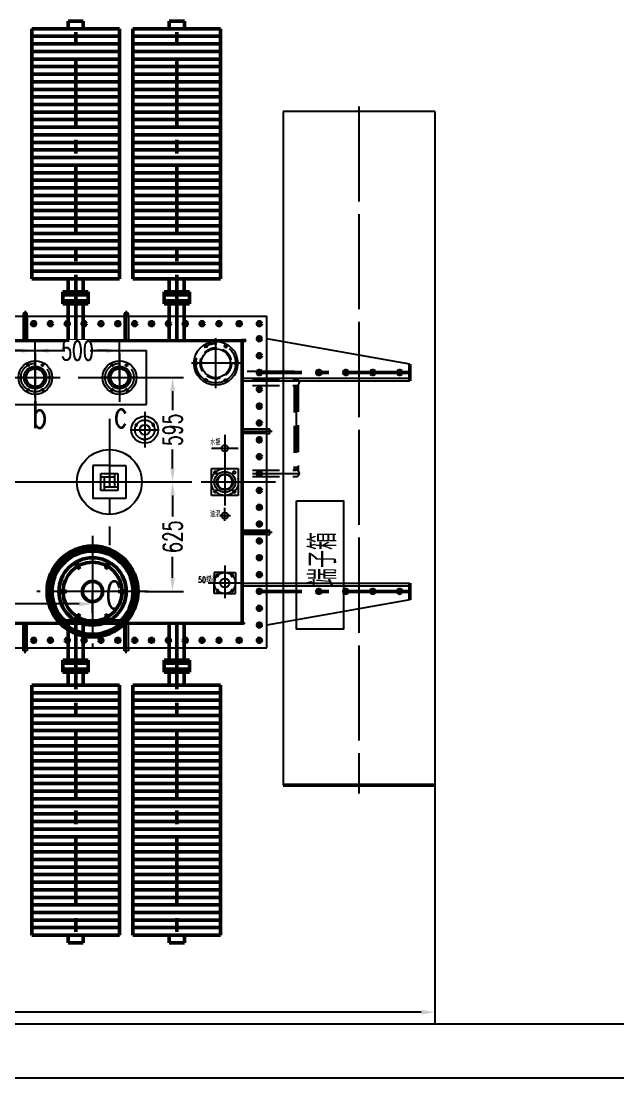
# Model space of a CAD drawing. Header units: millimetres. Extents: x -800 to 18208, y -320 to 13120.
# Drawn here: x 5138 to 8679, y -320 to 5954 of the extents above; entities that cross this region are included whole.
import ezdxf

# ---------------------------------------------------------------- set-up
doc = ezdxf.new("R2010")
doc.units = ezdxf.units.MM
doc.header["$LTSCALE"] = 320
for name, pattern in [('CENTER', [2, 1.25, -0.25, 0.25, -0.25]), ('DASHED', [0.75, 0.5, -0.25]), ('DASHED2', [0.375, 0.25, -0.125]), ('DIVIDE', [1.25, 0.5, -0.25, 0, -0.25, 0, -0.25])]:
    doc.linetypes.add(name, pattern=pattern)
for name, color, linetype, lineweight in [('0粗实线层', 7, 'Continuous', 50), ('1虚线层', 5, 'DASHED', 25), ('2中心线层', 1, 'CENTER', 25), ('5文字层', 6, 'Continuous', 25), ('tablist', 3, 'Continuous', 25), ('细实线', 3, 'Continuous', 20)]:
    doc.layers.add(name, color=color, linetype=linetype, lineweight=lineweight)
for name, color, linetype in [('1', 5, 'DASHED2'), ('2', 2, 'CENTER'), ('3中心线层', 1, 'CENTER'), ('4', 2, 'Continuous'), ('5', 3, 'Continuous'), ('6', 4, 'DIVIDE'), ('图框层', 7, 'Continuous')]:
    doc.layers.add(name, color=color, linetype=linetype)
doc.styles.add('PC_TEXTSTYLE', font='txt.shx', dxfattribs={"width": 0.67, "bigfont": 'hztxt.shx'})
doc.styles.add('TH_GBDIM', font='txt.shx', dxfattribs={"width": 0.67, "bigfont": 'hztxt.shx'})
doc.dimstyles.new('TH_GBDIM', dxfattribs={"dimscale": 32, "dimtxt": 3.5, "dimasz": 2.5, "dimexe": 2, "dimexo": 0, "dimgap": 1.5, "dimtad": 0, "dimtoh": 1, "dimdec": 1, "dimdsep": 46, "dimtxsty": 'TH_GBDIM', "dimcen": 2.5, "dimclrd": 3, "dimclre": 3, "dimclrt": 6, "dimadec": 0, "dimazin": 2, "dimtfac": 0.714286, "dimtdec": 1, "dimtmove": 0, "dimatfit": 3, "dimfxl": 0, "dimtzin": 0, "dimlwd": -1, "dimlwe": -1, "dimarcsym": 0})

# ---------------------------------------------------------------- blocks, each defined once
blk = doc.blocks.new('上定位')
at = {"layer": '4'}
for p, q in [((-98, 98), (-98, -98)), ((0, 98), (-98, 98)), ((0, 98), (98, 98)), ((98, 98), (98, -98)), ((-50, 50), (50, 50)), ((-50, -50), (-50, 50)), ((-50, 30), (30, 30)), ((-30, -50), (-30, 30)), ((30, 50), (30, -30)), ((50, 50), (50, -50)), ((50, -50), (-50, -50)), ((50, -30), (-30, -30)), ((98, -98), (-98, -98))]:
    blk.add_line(p, q, dxfattribs=at)
blk.add_circle((0, 0), 192.5, dxfattribs=at)
blk = doc.blocks.new('A$C2DB2507D')
at = {"layer": '0粗实线层'}
h = blk.add_hatch(color=256, dxfattribs=at)
h.paths.add_polyline_path([(211.1, 560.9, 0.003168), (213.9, 555.9, 0.281077), (76, 330, 0.98614), (583.9, 322.9, 0.00332), (589.9, 322.6, -0.986445), (70, 329.7, -0.28108)])
h.paths.add_polyline_path([(255, 578.7), (259, 578.7, 0.002939), (261.3, 574.5, 0.032025), (230.7, 563.8, -0.003313), (227.9, 568.8, -0.027757)])
h.paths.add_polyline_path([(258.5, 579.7, -0.143789), (405, 578.7), (381.8, 578.7, 0.103091), (278.2, 578.7), (259, 578.7, -0.000716)])
h.paths.add_polyline_path([(407.3, 572), (411.8, 576.5, -0.277274), (586.3, 373.4, -0.003807), (580.2, 373.8, 0.279025)])
h.paths.add_polyline_path([(381.8, 578.7), (405, 578.7, -0.006922), (411.8, 576.5), (407.3, 572, 0.025946)])
h.paths.add_polyline_path([(580.2, 373.8, 0.003807), (586.3, 373.4, -0.031193), (589.7, 341.1, -0.003465), (583.7, 341.5, 0.032025)], flags=17)
h.paths.add_polyline_path([(583.7, 341.5, 0.003465), (589.7, 341.1, -0.010995), (590, 329.7, -0.006824), (589.9, 322.6, -0.00332), (583.9, 322.9, 0.006978), (584, 330, 0.011277)])
h.paths.add_polyline_path([(227.9, 568.8, 0.003313), (230.7, 563.8, 0.018257), (213.9, 555.9, -0.003168), (211.1, 560.9, -0.01782)])
blk.add_circle((330, 330), 200)
at = {"layer": '0粗实线层', "color": 1, "linetype": 'CENTER'}
for p, q in [((232.5, 498.9), (253.9, 461.8)), ((427.8, 498.8), (406.4, 461.7)), ((134.7, 329.9), (177.5, 329.9)), ((525.3, 329.6), (482.5, 329.6)), ((232.2, 160.6), (253.6, 197.7)), ((427.5, 160.5), (406.1, 197.6))]:
    blk.add_line(p, q, dxfattribs=at)
at = {"layer": '0粗实线层', "color": 6}
blk.add_line((165.8, 155), (494.2, 155), dxfattribs=at)
at = {"layer": '0粗实线层'}
for centre, radius in [((330, 330), 270), ((330, 329.7), 260), ((330, 330), 254), ((242.5, 481), 10), ((417.5, 481), 10), ((330, 330), 60), ((155, 329.4), 10), ((505, 329.4), 10), ((242.5, 177.8), 10), ((417.5, 177.8), 10)]:
    blk.add_circle(centre, radius, dxfattribs=at)
at = {"layer": '0粗实线层', "color": 1}
blk.add_circle((330, 329.4), 175, dxfattribs=at)
at = {"layer": '0粗实线层', "color": 6}
blk.add_arc((330, 330), 240, 313.18342, 226.81658, dxfattribs=at)
at = {"layer": '2中心线层'}
for p, q in [((330, 660), (330, 0)), ((330, 640), (330, 20)), ((330, 624.9), (330, 119.9)), ((330, 527.9), (330, 141.9)), ((330, 480), (330, 180)), ((330, 444.9), (330, 144.9)), ((660, 330), (0, 330)), ((640, 330), (20, 330)), ((500, 330), (180, 330))]:
    blk.add_line(p, q, dxfattribs=at)
blk = doc.blocks.new('A$C054D3DEA')
blk.add_circle((45, -45), 12)
at = {"layer": '2中心线层'}
for p, q in [((30, -45), (60, -45)), ((45, -30), (45, -60))]:
    blk.add_line(p, q, dxfattribs=at)
blk = doc.blocks.new('A$C2EB3477B')
at = {"linetype": 'Continuous'}
for p, q in [((-1187.5, 160), (-1212.5, 160)), ((-1212.5, 160), (-1212.5, 142)), ((-1187.5, 142), (-1187.5, 160))]:
    blk.add_line(p, q, dxfattribs=at)
at = {"color": 6, "linetype": 'Continuous'}
for p, q in [((-1212.5, 142), (-1212.5, 0)), ((-1187.5, 142), (-1187.5, 0))]:
    blk.add_line(p, q, dxfattribs=at)
at = {"color": 1, "linetype": 'CENTER'}
blk.add_line((-1200, 173.1), (-1200, 0), dxfattribs=at)
blk = doc.blocks.new('A$C0A3D0451')
for p, q in [((215, 1860.4), (215, 1905.3)), ((305, 1905.3), (215, 1905.3)), ((305, 1860.4), (305, 1905.3)), ((0, 1860.4), (0, 375.4)), ((520, 1860.4), (0, 1860.4)), ((520, 1860.4), (0, 1860.4)), ((520, 1860.4), (0, 1860.4)), ((520, 1860.4), (0, 1860.4)), ((520, 1860.4), (0, 1860.4)), ((520, 1860.4), (0, 1860.4)), ((520, 1860.4), (520, 375.4)), ((520, 1815.4), (0, 1815.4)), ((520, 1770.4), (0, 1770.4)), ((520, 1770.4), (0, 1770.4)), ((520, 1770.4), (0, 1770.4)), ((520, 1770.4), (0, 1770.4)), ((520, 1770.4), (0, 1770.4)), ((520, 1770.4), (0, 1770.4)), ((520, 1725.4), (0, 1725.4)), ((520, 1680.4), (0, 1680.4)), ((520, 1680.4), (0, 1680.4)), ((520, 1680.4), (0, 1680.4)), ((520, 1680.4), (0, 1680.4)), ((520, 1680.4), (0, 1680.4)), ((520, 1680.4), (0, 1680.4)), ((520, 1680.4), (0, 1680.4)), ((520, 1680.4), (0, 1680.4)), ((520, 1680.4), (0, 1680.4)), ((520, 1680.4), (0, 1680.4)), ((520, 1680.4), (0, 1680.4)), ((520, 1680.4), (0, 1680.4)), ((520, 1635.4), (0, 1635.4)), ((520, 1635.4), (0, 1635.4)), ((520, 1635.4), (0, 1635.4)), ((520, 1635.4), (0, 1635.4)), ((520, 1635.4), (0, 1635.4)), ((520, 1635.4), (0, 1635.4)), ((520, 1635.4), (0, 1635.4)), ((520, 1635.4), (0, 1635.4)), ((520, 1635.4), (0, 1635.4)), ((520, 1635.4), (0, 1635.4)), ((520, 1590.4), (0, 1590.4)), ((520, 1590.4), (0, 1590.4)), ((520, 1590.4), (0, 1590.4)), ((520, 1590.4), (0, 1590.4)), ((520, 1545.4), (0, 1545.4)), ((520, 1545.4), (0, 1545.4)), ((520, 1500.4), (0, 1500.4)), ((520, 1500.4), (0, 1500.4)), ((520, 1500.4), (0, 1500.4)), ((520, 1500.4), (0, 1500.4)), ((520, 1500.4), (0, 1500.4)), ((520, 1500.4), (0, 1500.4)), ((520, 1500.4), (0, 1500.4)), ((520, 1500.4), (0, 1500.4)), ((520, 1500.4), (0, 1500.4)), ((520, 1500.4), (0, 1500.4)), ((520, 1455.4), (0, 1455.4)), ((520, 1455.4), (0, 1455.4)), ((520, 1455.4), (0, 1455.4)), ((520, 1455.4), (0, 1455.4)), ((520, 1410.4), (0, 1410.4)), ((520, 1410.4), (0, 1410.4)), ((520, 1365.4), (0, 1365.4)), ((520, 1365.4), (0, 1365.4)), ((520, 1320.4), (0, 1320.4)), ((520, 1320.4), (0, 1320.4)), ((520, 1275.4), (0, 1275.4)), ((520, 1275.4), (0, 1275.4)), ((520, 1230.4), (0, 1230.4)), ((520, 1185.4), (0, 1185.4)), ((520, 1140.4), (0, 1140.4)), ((520, 1095.4), (0, 1095.4)), ((520, 1050.4), (0, 1050.4)), ((520, 1005.4), (0, 1005.4)), ((520, 960.4), (0, 960.4)), ((520, 915.4), (0, 915.4)), ((520, 870.4), (0, 870.4)), ((520, 825.4), (0, 825.4)), ((520, 780.4), (0, 780.4)), ((520, 735.4), (0, 735.4)), ((520, 690.4), (0, 690.4)), ((520, 645.4), (0, 645.4)), ((520, 600.4), (0, 600.4)), ((520, 555.4), (0, 555.4)), ((520, 510.4), (0, 510.4)), ((520, 465.4), (0, 465.4)), ((520, 420.4), (0, 420.4)), ((520, 420.4), (0, 420.4)), ((520, 375.4), (0, 375.4)), ((520, 375.4), (0, 375.4)), ((214.5, 298.4), (214.5, 375.4)), ((304.5, 298.4), (304.5, 375.4)), ((334.5, 298.4), (184.5, 298.4)), ((184.5, 280.4), (184.5, 298.4)), ((334.5, 280.4), (184.5, 280.4)), ((184.5, 280.4), (334.5, 280.4)), ((184.5, 244.4), (184.5, 280.4)), ((334.5, 280.4), (334.5, 298.4)), ((334.5, 244.4), (334.5, 280.4)), ((184.5, 244.4), (184.5, 226.4)), ((334.5, 244.4), (184.5, 244.4)), ((184.5, 226.4), (334.5, 226.4)), ((214.6, 154.3), (214.6, 226.4)), ((304.6, 154.3), (304.6, 226.4)), ((334.5, 244.4), (334.5, 226.4))]:
    blk.add_line(p, q)
at = {"color": 1, "linetype": 'CENTER'}
blk.add_line((260, 0), (260, 1860.4), dxfattribs=at)
at = {"color": 6, "linetype": 'Continuous'}
for p, q in [((214.6, 154.3), (214.6, 12.3)), ((304.6, 154.3), (304.6, 12.3))]:
    blk.add_line(p, q, dxfattribs=at)
blk = doc.blocks.new('A$C24AE2132')
at = {"rotation": 270}
for p in [(0, -587.5), (0, -1187.5)]:
    blk.add_blockref('A$C2EB3477B', p, dxfattribs=at)
blk = doc.blocks.new('接地套管')
for centre, radius in [((10375.7, -37878.9), 80), ((10325.5, -37849.9), 4), ((10375.7, -37878.9), 30), ((10426, -37849.9), 4), ((10375.7, -37936.9), 4)]:
    blk.add_circle(centre, radius)
at = {"layer": '1虚线层'}
for centre, start, end in [((10325.5, -37849.9), 150, 62.9649), ((10426, -37849.9), 30, 302.9649), ((10375.7, -37936.9), 270, 182.9649)]:
    blk.add_arc(centre, 6, start, end, dxfattribs=at)
at = {"layer": '2中心线层'}
for p, q in [((10375.7, -37772.8), (10375.7, -37984.9)), ((10375.7, -37795.9), (10375.7, -37961.9)), ((10292.7, -37878.9), (10458.7, -37878.9))]:
    blk.add_line(p, q, dxfattribs=at)
blk.add_circle((10375.7, -37878.9), 58, dxfattribs=at)
blk = doc.blocks.new('低压')
for centre, radius in [((-450, 20), 100), ((-450, 20), 67), ((-450, 20), 56), ((50, 20), 100), ((50, 20), 67), ((50, 20), 56), ((550, 20), 100), ((550, 20), 67), ((550, 20), 56)]:
    blk.add_circle(centre, radius)
at = {"color": 0}
for centre, radius in [((-450, 20), 52.5), ((-450, 20), 52.5), ((-492.5, 93.6), 6), ((-492.5, 93.6), 6), ((-407.5, 93.6), 6), ((-407.5, 93.6), 6), ((50, 20), 52.5), ((50, 20), 52.5), ((7.5, 93.6), 6), ((7.5, 93.6), 6), ((92.5, 93.6), 6), ((92.5, 93.6), 6), ((550, 20), 52.5), ((507.5, 93.6), 6), ((592.5, 93.6), 6), ((-535, 20), 6), ((-535, 20), 6), ((-365, 20), 6), ((-365, 20), 6), ((-35, 20), 6), ((-35, 20), 6), ((135, 20), 6), ((135, 20), 6), ((465, 20), 6), ((635, 20), 6), ((-492.5, -53.6), 6), ((-492.5, -53.6), 6), ((-407.5, -53.6), 6), ((-407.5, -53.6), 6), ((7.5, -53.6), 6), ((7.5, -53.6), 6), ((92.5, -53.6), 6), ((92.5, -53.6), 6), ((507.5, -53.6), 6), ((592.5, -53.6), 6)]:
    blk.add_circle(centre, radius, dxfattribs=at)
at = {"layer": '2中心线层'}
for p, q in [((-450, 180), (-450, -140)), ((-450, 165), (-450, -125)), ((50, 165), (50, -125)), ((550, 165), (550, -125)), ((-610, 20), (-290, 20)), ((-92.5, 20), (197.5, 20)), ((305, 20), (595, 20))]:
    blk.add_line(p, q, dxfattribs=at)
at = {"layer": '3中心线层'}
for centre in [(-450, 20), (-450, 20), (50, 20), (50, 20), (550, 20)]:
    blk.add_circle(centre, 85, dxfattribs=at)
at = {"layer": '5'}
for p, q in [((-610, 180), (710, 180)), ((-610, -140), (-610, 180)), ((710, -140), (710, 180)), ((-610, -140), (710, -140))]:
    blk.add_line(p, q, dxfattribs=at)
blk = doc.blocks.new('A$C1DED59E8')
at = {"color": 1, "linetype": 'CENTER'}
for p, q in [((850, 629.7), (-42, 629.7)), ((850, -670.3), (-42, -670.3))]:
    blk.add_line(p, q, dxfattribs=at)
at = {"layer": '0粗实线层', "color": 3}
for p, q in [((850, 579.7), (850, 679.7)), ((850, -620.3), (850, -720.3))]:
    blk.add_line(p, q, dxfattribs=at)
at = {"layer": '0粗实线层'}
for centre in [(309.9, 629.7), (469.9, 629.7), (629.9, 629.7), (789.9, 629.7), (309.9, -670.3), (469.9, -670.3), (629.9, -670.3), (789.9, -670.3)]:
    blk.add_circle(centre, 12, dxfattribs=at)
at = {"layer": '2中心线层'}
for p, q in [((294.9, 629.7), (324.9, 629.7)), ((309.9, 644.7), (309.9, 614.7)), ((454.9, 629.7), (484.9, 629.7)), ((469.9, 644.7), (469.9, 614.7)), ((614.9, 629.7), (644.9, 629.7)), ((629.9, 644.7), (629.9, 614.7)), ((774.9, 629.7), (804.9, 629.7)), ((789.9, 644.7), (789.9, 614.7)), ((294.9, -670.3), (324.9, -670.3)), ((309.9, -685.3), (309.9, -655.3)), ((454.9, -670.3), (484.9, -670.3)), ((469.9, -685.3), (469.9, -655.3)), ((614.9, -670.3), (644.9, -670.3)), ((629.9, -685.3), (629.9, -655.3)), ((774.9, -670.3), (804.9, -670.3)), ((789.9, -685.3), (789.9, -655.3))]:
    blk.add_line(p, q, dxfattribs=at)
at = {"layer": '5'}
for p, q in [((850, 679.7), (2, 829.7)), ((-140, 595.7), (850, 595.7)), ((-140, 579.7), (850, 579.7)), ((-140, 579.7), (850, 579.7)), ((-140, -620.3), (850, -620.3)), ((-140, -620.3), (850, -620.3)), ((-140, -636.3), (850, -636.3)), ((850, -720.3), (2, -870.3))]:
    blk.add_line(p, q, dxfattribs=at)
blk = doc.blocks.new('A$C17A137BE')
for p, q in [((645.8, 2200), (645.8, -1800)), ((1545.8, 2200), (645.8, 2200)), ((1545.8, 2200), (1545.8, -1800))]:
    blk.add_line(p, q)
at = {"color": 1, "linetype": 'CENTER'}
for p, q in [((1095.8, 2230), (1095.8, -1850)), ((1095.8, 2065), (1095.8, -1665))]:
    blk.add_line(p, q, dxfattribs=at)
at = {"layer": '0粗实线层'}
blk.add_line((1545.8, -1800), (645.8, -1800), dxfattribs=at)
blk = doc.blocks.new('*D86')
at = {"color": 3}
for p, q in [((930.4, 3145.1), (930.4, 5.9)), ((7592.3, 3017.4), (7592.3, 5.9)), ((1010.4, 69.9), (4117.3, 69.9)), ((7512.3, 69.9), (4405.4, 69.9))]:
    blk.add_line(p, q, dxfattribs=at)
for points in [[(1010.4, 83.2), (1010.4, 56.5), (930.4, 69.9)], [(7512.3, 83.2), (7512.3, 56.5), (7592.3, 69.9)]]:
    blk.add_solid(points, dxfattribs=at)
at = {"layer": 'Defpoints', "color": 0}
for p in [(930.4, 3145.1), (7592.3, 3017.4), (7592.3, 69.9)]:
    blk.add_point(p, dxfattribs=at)
at = {"color": 6, "insert": (4261.4, 69.9), "char_height": 112, "attachment_point": 5, "style": 'TH_GBDIM'}
blk.add_mtext('6550{}{}', dxfattribs=at)
blk = doc.blocks.new('*D90')
at = {"color": 3}
for p, q in [((4321.4, 2417.8), (4321.4, 2557.8)), ((5561.4, 2440.3), (5561.4, 2557.8)), ((4401.4, 2493.8), (4803.4, 2493.8)), ((5481.4, 2493.8), (5079.5, 2493.8))]:
    blk.add_line(p, q, dxfattribs=at)
for points in [[(4401.4, 2507.1), (4401.4, 2480.5), (4321.4, 2493.8)], [(5481.4, 2507.1), (5481.4, 2480.5), (5561.4, 2493.8)]]:
    blk.add_solid(points, dxfattribs=at)
at = {"layer": 'Defpoints', "color": 0}
for p in [(5561.4, 2493.8), (4321.4, 2417.8), (5561.4, 2440.3)]:
    blk.add_point(p, dxfattribs=at)
at = {"color": 6, "insert": (4941.4, 2493.8), "char_height": 112, "attachment_point": 5, "style": 'TH_GBDIM'}
blk.add_mtext('1240', dxfattribs=at)
blk = doc.blocks.new('*D92')
at = {"color": 3}
for p, q in [((5935.6, 3217.8), (6100.4, 3217.8)), ((6036.4, 3137.8), (6036.4, 3012.2)), ((6036.4, 2647.8), (6036.4, 2773.5)), ((5871.4, 2567.8), (6100.4, 2567.8))]:
    blk.add_line(p, q, dxfattribs=at)
for points in [[(6023.1, 3137.8), (6049.8, 3137.8), (6036.4, 3217.8)], [(6023.1, 2647.8), (6049.8, 2647.8), (6036.4, 2567.8)]]:
    blk.add_solid(points, dxfattribs=at)
at = {"layer": 'Defpoints', "color": 0}
for p in [(5935.6, 3217.8), (6036.4, 3217.8), (5871.4, 2567.8)]:
    blk.add_point(p, dxfattribs=at)
at = {"color": 6, "insert": (6036.4, 2892.8), "char_height": 112, "attachment_point": 5, "rotation": 90, "style": 'TH_GBDIM'}
blk.add_mtext('625{}{}', dxfattribs=at)
blk = doc.blocks.new('*D93')
at = {"color": 3}
for p, q in [((5561.3, 3837.8), (6100.4, 3837.8)), ((6036.4, 3757.8), (6036.4, 3645.1)), ((6036.4, 3297.8), (6036.4, 3410.6)), ((5828.4, 3217.8), (6100.4, 3217.8))]:
    blk.add_line(p, q, dxfattribs=at)
for points in [[(6023.1, 3757.8), (6049.8, 3757.8), (6036.4, 3837.8)], [(6023.1, 3297.8), (6049.8, 3297.8), (6036.4, 3217.8)]]:
    blk.add_solid(points, dxfattribs=at)
at = {"layer": 'Defpoints', "color": 0}
for p in [(5561.3, 3837.8), (6036.4, 3837.8), (5828.4, 3217.8)]:
    blk.add_point(p, dxfattribs=at)
at = {"color": 6, "insert": (6036.4, 3527.8), "char_height": 112, "attachment_point": 5, "rotation": 90, "style": 'TH_GBDIM'}
blk.add_mtext('595{}{}', dxfattribs=at)
blk = doc.blocks.new('*D100')
at = {"color": 3}
for p, q in [((4721.4, 3732.2), (4721.4, 4061.6)), ((5221.4, 3719.7), (5221.4, 4061.6)), ((4801.4, 3997.6), (4855.9, 3997.6)), ((5141.4, 3997.6), (5087, 3997.6))]:
    blk.add_line(p, q, dxfattribs=at)
for points in [[(4801.4, 4010.9), (4801.4, 3984.2), (4721.4, 3997.6)], [(5141.4, 4010.9), (5141.4, 3984.2), (5221.4, 3997.6)]]:
    blk.add_solid(points, dxfattribs=at)
at = {"layer": 'Defpoints', "color": 0}
for p in [(5221.4, 3997.6), (4721.4, 3732.2), (5221.4, 3719.7)]:
    blk.add_point(p, dxfattribs=at)
at = {"color": 6, "insert": (4971.4, 3997.6), "char_height": 112, "attachment_point": 5, "style": 'TH_GBDIM'}
blk.add_mtext('500', dxfattribs=at)
blk = doc.blocks.new('*D101')
at = {"color": 3}
for p, q in [((5221.4, 3820.6), (5221.4, 4061.6)), ((5721.4, 3820.6), (5721.4, 4061.6)), ((5301.4, 3997.6), (5355.9, 3997.6)), ((5641.4, 3997.6), (5587, 3997.6))]:
    blk.add_line(p, q, dxfattribs=at)
for points in [[(5301.4, 4010.9), (5301.4, 3984.2), (5221.4, 3997.6)], [(5641.4, 4010.9), (5641.4, 3984.2), (5721.4, 3997.6)]]:
    blk.add_solid(points, dxfattribs=at)
at = {"layer": 'Defpoints', "color": 0}
for p in [(5721.4, 3997.6), (5221.4, 3820.6), (5721.4, 3820.6)]:
    blk.add_point(p, dxfattribs=at)
at = {"color": 6, "insert": (5471.4, 3997.6), "char_height": 112, "attachment_point": 5, "style": 'TH_GBDIM'}
blk.add_mtext('500', dxfattribs=at)
blk = doc.blocks.new('压力释放阀')
for centre, radius in [((77754.1, -43204.1), 130), ((77695.4, -43102.3), 7), ((77812.9, -43102.3), 7), ((77754.1, -43204.1), 86), ((77636.6, -43204.1), 7), ((77871.6, -43204.1), 7), ((77695.3, -43305.8), 7), ((77812.8, -43305.8), 7)]:
    blk.add_circle(centre, radius)
at = {"layer": '1'}
blk.add_circle((77754.1, -43204.1), 92.5, dxfattribs=at)
at = {"layer": '3中心线层'}
for p, q in [((77701, -43112), (77688.6, -43090.5)), ((77754.1, -43056.3), (77754.1, -43352)), ((77807.3, -43112.1), (77819.7, -43090.5)), ((77603.8, -43204.1), (77899.5, -43204.1)), ((77700.9, -43296), (77688.5, -43317.6)), ((77807.2, -43296.1), (77819.6, -43317.6))]:
    blk.add_line(p, q, dxfattribs=at)
blk.add_circle((77754.1, -43204.1), 117.5, dxfattribs=at)
at = {"layer": '4'}
for centre, start, end in [((77695.4, -43102.3), 300, 212.98545), ((77812.9, -43102.3), 240, 152.98545), ((77636.6, -43204.1), 0, 272.98545), ((77871.6, -43204.1), 180, 92.98545), ((77695.3, -43305.8), 60, 332.98545), ((77812.8, -43305.8), 120, 32.98545)]:
    blk.add_arc(centre, 8, start, end, dxfattribs=at)

msp = doc.modelspace()

# ---------------------------------------------------------------- linework, layer by layer
for p, q in [((1326.44, 4202.84), (6596.44, 4202.84)), ((6596.44, 2232.84), (6596.44, 4202.84)), ((6266.46, 3137.84), (6266.46, 3297.84)), ((6266.46, 3297.84), (6426.46, 3297.84)), ((6426.46, 3297.84), (6426.46, 3137.84)), ((6426.46, 3137.84), (6266.46, 3137.84)), ((6346.46, 2680.33), (6283.96, 2680.33)), ((6283.96, 2680.33), (6283.96, 2617.83)), ((6346.46, 2680.33), (6408.96, 2680.33)), ((6408.96, 2680.33), (6408.96, 2617.83)), ((6283.96, 2555.33), (6283.96, 2617.83)), ((6408.96, 2555.33), (6408.96, 2617.83)), ((6346.46, 2555.33), (6283.96, 2555.33)), ((6346.46, 2555.33), (6408.96, 2555.33)), ((1326.44, 2232.84), (6596.44, 2232.84))]:
    msp.add_line(p, q)
at = {"color": 6}
for p, q in [((1461.44, 4060.84), (6461.44, 4060.84)), ((1461.44, 4052.84), (6461.44, 4052.84)), ((6471.44, 4060.84), (6446.44, 4060.84)), ((6446.44, 2382.84), (6446.44, 4052.84)), ((6446.44, 4052.84), (6471.44, 4052.84)), ((6454.44, 2382.84), (6454.44, 4052.84)), ((6471.44, 4052.84), (6471.44, 4060.84)), ((1461.44, 2382.84), (6461.44, 2382.84)), ((1461.44, 2374.84), (6461.44, 2374.84)), ((6436.44, 2382.84), (6461.44, 2382.84)), ((6461.44, 2374.84), (6436.44, 2374.84)), ((6461.44, 2382.84), (6461.44, 2374.84))]:
    msp.add_line(p, q, dxfattribs=at)
at = {"color": 1, "linetype": 'CENTER'}
msp.add_line((1251.29, 3217.84), (6646.53, 3217.84), dxfattribs=at)
msp.add_lwpolyline([(6770.97, 3106.33), (7050.28, 3106.33), (7050.28, 2344.54), (6770.97, 2344.54)], close=True)
for centre, radius in [((6289.89, 3274.41), 8), ((6346.46, 3217.84), 62), ((6346.46, 3217.84), 48), ((6403.03, 3274.41), 8), ((6346.46, 3217.84), 43.5), ((6289.89, 3161.27), 8), ((6403.03, 3161.27), 8), ((6302.23, 2662.06), 4.97), ((6346.46, 2617.83), 27.5), ((6390.69, 2662.06), 4.97), ((6302.23, 2573.61), 4.97), ((6390.66, 2573.64), 4.97)]:
    msp.add_circle(centre, radius)
at = {"layer": '1虚线层'}
for p, q in [((6510.29, 3828.05), (6770.24, 3828.05)), ((6510.29, 3790.53), (6770.24, 3790.53)), ((6757.92, 3790.53), (6757.92, 3287.73)), ((6782.56, 3795.14), (6782.56, 3283.12)), ((6510.29, 3287.73), (6770.24, 3287.73)), ((6510.29, 3250.21), (6770.24, 3250.21))]:
    msp.add_line(p, q, dxfattribs=at)
for centre in [(6770.24, 3809.29), (6770.24, 3268.97)]:
    msp.add_arc(centre, 18.76, 270, 90, dxfattribs=at)
at = {"layer": '2', "color": 1}
msp.add_circle((6346.46, 3217.84), 80, dxfattribs=at)
at = {"layer": '2中心线层'}
for p, q in [((6478.44, 3874.81), (6757.15, 3874.81)), ((6770.24, 3790.53), (6770.24, 3287.73)), ((5661.44, 3592.84), (5661.44, 2842.84)), ((6346.46, 3496.84), (6346.46, 3338.84)), ((6267.46, 3417.84), (6425.46, 3417.84)), ((6510.29, 3268.97), (6789, 3268.97)), ((4951.44, 3217.84), (6391.44, 3217.84)), ((5286.44, 3217.84), (6036.44, 3217.84))]:
    msp.add_line(p, q, dxfattribs=at)
at = {"layer": '2中心线层', "color": 1}
for p, q in [((6346.46, 3357.84), (6346.46, 3077.84)), ((6206.46, 3217.84), (6486.46, 3217.84))]:
    msp.add_line(p, q, dxfattribs=at)
at = {"layer": '3中心线层'}
for p, q in [((6318.03, 3417.84), (6380.3, 3417.84)), ((6318.03, 3017.84), (6380.3, 3017.84)), ((6346.46, 2987.24), (6346.46, 3063.41)), ((6346.46, 2722.16), (6346.46, 2528.89)), ((6308.79, 2655.51), (6295.75, 2668.55)), ((6384.13, 2655.51), (6397.18, 2668.55)), ((6443.79, 2617.83), (6247.83, 2617.83)), ((6308.79, 2580.16), (6295.75, 2567.12)), ((6384.1, 2580.2), (6397.14, 2567.15))]:
    msp.add_line(p, q, dxfattribs=at)
msp.add_circle((6346.46, 2617.83), 62.5, dxfattribs=at)
for centre, start, end in [((6302.23, 2662.06), 306.113006, 241.072821), ((6390.69, 2662.06), 298.927179, 233.886994), ((6302.23, 2573.61), 118.927179, 53.886994), ((6390.66, 2573.64), 126.113006, 61.072821)]:
    msp.add_arc(centre, 6, start, end, dxfattribs=at)
at = {"layer": '6', "color": 0, "linetype": 'ByBlock'}
for centre in [(6346.46, 3417.84), (6346.46, 3017.84)]:
    msp.add_circle(centre, 19, dxfattribs=at)
at = {"layer": 'tablist'}
msp.add_line((-800, -320), (18208, -320), dxfattribs=at)
at = {"layer": '图框层'}
msp.add_line((0, 0), (17888, 0), dxfattribs=at)
at = {"layer": '细实线'}
for centre, start, end in [((6289.89, 3274.41), 315, 228.22459), ((6403.03, 3274.41), 225, 138.22459), ((6289.89, 3161.27), 45, 318.22459), ((6403.03, 3161.27), 135, 48.22459)]:
    msp.add_arc(centre, 9, start, end, dxfattribs=at)

# ---------------------------------------------------------------- block references
for name, p in [('A$C17A137BE', (6046.46, 3217.84)), ('A$C2EB3477B', (6361.44, 4060.84)), ('A$C2EB3477B', (6961.44, 4060.84)), ('低压', (5171.44, 3817.84)), ('接地套管', (-4504.31, 41406.71)), ('A$C24AE2132', (6454.44, 2905.34)), ('上定位', (5661.44, 3217.84))]:
    msp.add_blockref(name, p)
at = {"rotation": 180}
msp.add_blockref('压力释放阀', (84047.28, -39281.34), dxfattribs=at)
at = {"xscale": -1, "rotation": 180}
for p in [(6361.44, 2374.84), (6961.44, 2374.84)]:
    msp.add_blockref('A$C2EB3477B', p, dxfattribs=at)
at = {"layer": '0粗实线层'}
for name, p in [('A$C0A3D0451', (5201.44, 4048.49)), ('A$C0A3D0451', (5801.44, 4048.49)), ('A$C054D3DEA', (5166.44, 4202.82)), ('A$C054D3DEA', (5266.44, 4202.82)), ('A$C054D3DEA', (5366.44, 4202.82)), ('A$C054D3DEA', (5466.44, 4202.82)), ('A$C054D3DEA', (5566.44, 4202.82)), ('A$C054D3DEA', (5666.44, 4202.82)), ('A$C054D3DEA', (5766.44, 4202.82)), ('A$C054D3DEA', (5866.44, 4202.82)), ('A$C054D3DEA', (5966.44, 4202.82)), ('A$C054D3DEA', (6066.44, 4202.82)), ('A$C054D3DEA', (6166.44, 4202.82)), ('A$C054D3DEA', (6266.44, 4202.82)), ('A$C054D3DEA', (6386.44, 4202.82)), ('A$C054D3DEA', (6506.44, 4202.82)), ('A$C054D3DEA', (6506.44, 4202.82)), ('A$C054D3DEA', (6506.44, 4112.84)), ('A$C1DED59E8', (6594.44, 3238.12)), ('A$C054D3DEA', (6506.44, 4012.84)), ('A$C054D3DEA', (6506.44, 3912.84)), ('A$C054D3DEA', (6506.44, 3812.84)), ('A$C054D3DEA', (6506.44, 3712.84)), ('A$C054D3DEA', (6506.44, 3612.84)), ('A$C054D3DEA', (6506.44, 3512.84)), ('A$C054D3DEA', (6506.44, 3412.84)), ('A$C054D3DEA', (6506.44, 3312.84)), ('A$C054D3DEA', (6506.44, 3212.84)), ('A$C2DB2507D', (5231.44, 2237.84))]:
    msp.add_blockref(name, p, dxfattribs=at)
at = {"layer": '0粗实线层', "xscale": -1, "rotation": 180}
for name, p in [('A$C054D3DEA', (6506.44, 3022.84)), ('A$C054D3DEA', (6506.44, 2922.84)), ('A$C054D3DEA', (6506.44, 2822.84)), ('A$C054D3DEA', (6506.44, 2722.84)), ('A$C054D3DEA', (6506.44, 2622.84)), ('A$C054D3DEA', (6506.44, 2522.84)), ('A$C054D3DEA', (6506.44, 2422.84)), ('A$C0A3D0451', (5201.44, 2387.19)), ('A$C0A3D0451', (5801.44, 2387.19)), ('A$C054D3DEA', (6506.44, 2322.84)), ('A$C054D3DEA', (5166.44, 2232.85)), ('A$C054D3DEA', (5266.44, 2232.85)), ('A$C054D3DEA', (5366.44, 2232.85)), ('A$C054D3DEA', (5466.44, 2232.85)), ('A$C054D3DEA', (5566.44, 2232.85)), ('A$C054D3DEA', (5666.44, 2232.85)), ('A$C054D3DEA', (5766.44, 2232.85)), ('A$C054D3DEA', (5866.44, 2232.85)), ('A$C054D3DEA', (5966.44, 2232.85)), ('A$C054D3DEA', (6066.44, 2232.85)), ('A$C054D3DEA', (6166.44, 2232.85)), ('A$C054D3DEA', (6266.44, 2232.85)), ('A$C054D3DEA', (6386.44, 2232.85)), ('A$C054D3DEA', (6506.44, 2232.85))]:
    msp.add_blockref(name, p, dxfattribs=at)

# ---------------------------------------------------------------- texts
at = {"color": 6, "char_height": 33.7458, "width": 836.4066, "attachment_point": 1, "style": 'TH_GBDIM'}
for s, insert in [('{\\Ftxt,hztxt|c134;水银}', (6260.27, 3469.57)), ('{\\Ftxt,hztxt|c134;油温}', (6258.19, 3044.15)), ('50{\\Ftxt,hztxt|c134;蝶阀}', (6187.9, 2653.99))]:
    msp.add_mtext(s, dxfattribs=dict(at, insert=insert))
at = {"layer": '5文字层', "style": 'PC_TEXTSTYLE', "width": 0.667}
for s, p in [('b', (5203.46, 3537.47)), ('c', (5688.18, 3540.87)), ('C', (5640.16, 2466.04))]:
    msp.add_text(s, height=160, dxfattribs=at).set_placement(p)
msp.add_text('端子箱', height=160, rotation=90, dxfattribs=at).set_placement((7007.62, 2599.86))

# ---------------------------------------------------------------- dimensions: what is measured, and where the dimension line sits
for base, p1, p2, picture, middle in [((5221.44, 3997.58), (4721.44, 3732.16), (5221.44, 3719.75), '*D100', (4971.44, 3997.58)), ((5561.44, 2493.79), (4321.44, 2417.84), (5561.44, 2440.26), '*D90', (4941.44, 2493.79))]:
    dim = msp.add_linear_dim(base=base, p1=p1, p2=p2, dimstyle='TH_GBDIM')
    dim.commit()
    dim.dimension.update_dxf_attribs({"geometry": picture, "text_midpoint": middle})
for base, p1, p2, text, picture, middle in [((6036.44, 3837.84), (5828.38, 3217.84), (5561.33, 3837.84), '595{}{}', '*D93', (6036.44, 3527.84)), ((6036.44, 3217.84), (5871.44, 2567.84), (5935.58, 3217.84), '625{}{}', '*D92', (6036.44, 2892.84))]:
    dim = msp.add_linear_dim(base=base, p1=p1, p2=p2, angle=90, text=text, dimstyle='TH_GBDIM', override={"dimgap": 1.5, "dimtad": 0, "dimjust": 0, "dimdec": 1, "dimlfac": 1, "dimse1": 0, "dimse2": 0, "dimsd1": 0, "dimsd2": 0})
    dim.commit()
    dim.dimension.update_dxf_attribs({"geometry": picture, "text_midpoint": middle})
dim = msp.add_linear_dim(base=(7592.27, 69.85), p1=(930.44, 3145.1), p2=(7592.27, 3017.42), text='6550{}{}', dimstyle='TH_GBDIM', override={"dimgap": 1.5, "dimtad": 0, "dimjust": 0, "dimdec": 1, "dimlfac": 1, "dimse1": 0, "dimse2": 0, "dimsd1": 0, "dimsd2": 0})
dim.commit()
dim.dimension.update_dxf_attribs({"geometry": '*D86', "text_midpoint": (4261.36, 69.85)})

# ---------------------------------------------------------------- next in the draw order: wipeouts: each hides what was drawn before it
msp.add_wipeout([(5397.47, 3935.18), (5397.47, 4059.98), (5545.4, 4059.98), (5545.4, 3935.18)]).dxf.layer = '0粗实线层'

# ---------------------------------------------------------------- next in the draw order: dimensions: what is measured, and where the dimension line sits
dim = msp.add_linear_dim(base=(5721.44, 3997.58), p1=(5221.44, 3820.62), p2=(5721.44, 3820.62), dimstyle='TH_GBDIM')
dim.commit()
dim.dimension.update_dxf_attribs({"geometry": '*D101', "text_midpoint": (5471.44, 3997.58)})

doc.saveas('drawing.dxf')
